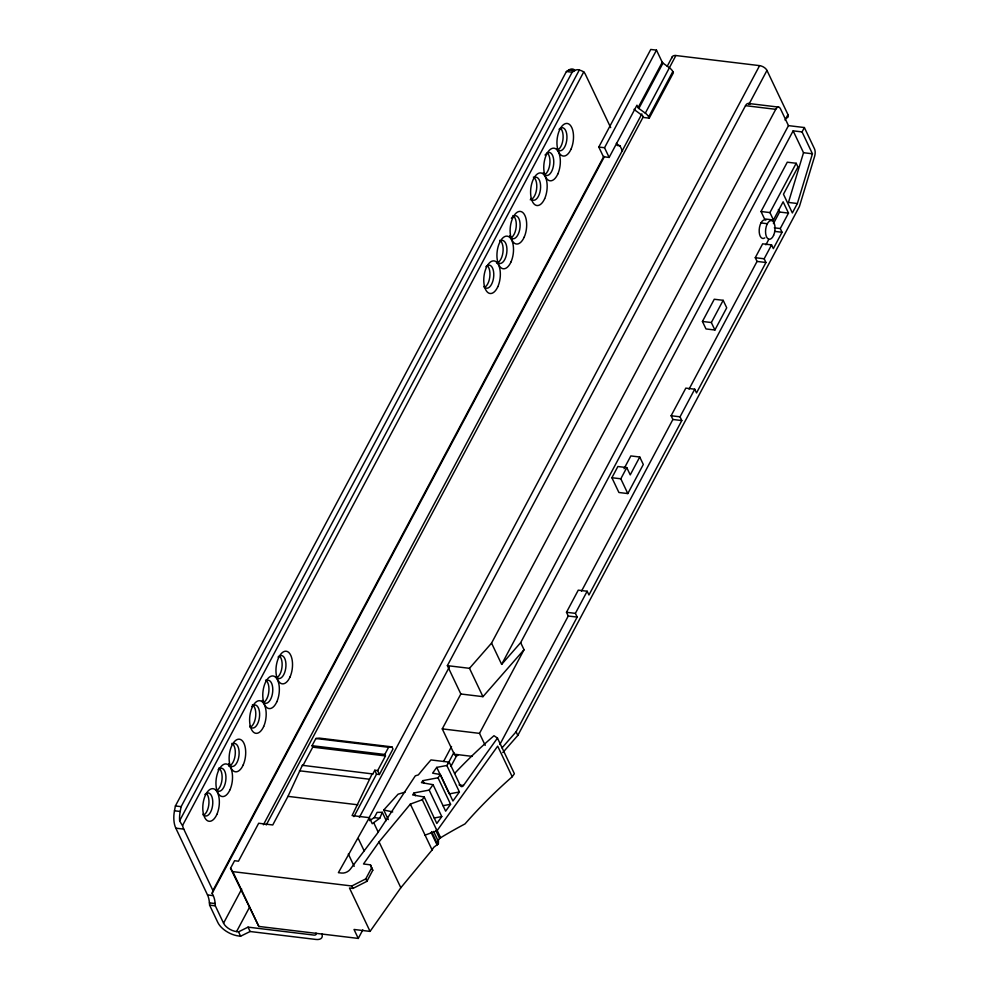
<?xml version="1.0" encoding="UTF-8"?>
<svg xmlns="http://www.w3.org/2000/svg" width="989" height="989" viewBox="0 0 989 989"><rect width="100%" height="100%" fill="white"/><g stroke="black" fill="none" stroke-linecap="round" stroke-linejoin="round"><path stroke-width="1.48" d="M321.722 933.74A10.323 5.538 28 0 1 316.047 939.463L250.118 931.514L240.599 936.212L238.633 935.977A17.703 9.482 28 0 1 217.827 922.477L209.606 905.158L209.421 902.858A18.445 9.111 -83.1 0 0 207.517 894.946L175.807 828.164A18.445 9.111 -83.1 0 1 174.472 810.782L175.399 805.961L566.413 71.517L568.885 69.959A18.445 9.111 -83.1 0 1 574.56 69.848M315.998 933.047A3.684 1.978 28 0 1 313.97 935.1L248.041 927.138L238.522 931.848L236.556 931.601A11.064 5.922 28 0 1 223.551 923.17L215.33 905.85L215.157 903.55A18.445 9.111 -83.1 0 0 213.253 895.638L212.153 893.339L212.932 890.545L183.769 829.128A18.445 9.111 -83.1 0 1 182.532 825.531A22.834 17.456 69.2 0 1 179.627 820.746A18.445 9.111 -83.1 0 1 180.208 811.475L181.135 806.653L572.149 72.209L574.621 70.652A18.445 9.111 -83.1 0 1 579.307 70.021A22.834 17.456 69.2 0 1 583.757 71.9A18.445 9.111 -83.1 0 1 585.5 74.558L610.683 127.606M802.054 131.908L793.141 130.845L803.525 152.714L788.456 202.436L797.369 203.511L812.439 153.79L802.054 131.908L804.378 127.544L788.468 125.628L780.445 108.753A6.639 3.276 -83.1 0 0 775.735 109.322L745.508 105.675L447.374 665.646L460.837 693.994L442.268 728.881L454.285 754.211A6.639 3.276 -83.1 0 0 458.08 754.941M374.806 770.246L376.525 774.177L379.393 774.523L377.674 770.592L374.806 770.246L372.828 773.967L372.223 773.732L352.096 815.591L369.367 817.668L372.235 823.713L379.764 818.262L382.298 812.315L377.106 812.352L374.312 817.606L369.478 820.647M362.827 929.87L358.278 938.425L258.834 926.433L230.536 868.28L234.566 860.727L238.473 861.196L258.673 823.256L272.754 824.962L287.972 796.368L302.35 765.301L372.828 773.967M179.627 820.746L579.307 70.021M182.532 825.531L583.757 71.9M649.241 118.148L648.673 116.925A8.481 4.549 28 0 0 645.322 113.179L638.832 108.456A1.842 0.989 28 0 1 638.103 107.64L636.953 105.217L609.15 157.436L603.426 156.744L598.802 147.04L650.762 49.45L656.486 50.142L662.259 62.282A1.842 0.989 28 0 0 662.989 63.098L669.479 67.833A8.481 4.549 28 0 1 672.817 71.567L673.398 72.79L649.241 118.148L643.518 117.456L642.937 116.232A1.842 0.989 28 0 0 642.22 115.429L635.729 110.694A8.481 4.549 28 0 1 634.06 109.26M609.15 157.436L604.539 147.732L656.486 50.142M212.932 890.545L603.784 156.41M212.153 893.339L604.464 156.485M638.103 107.64L662.259 62.282M638.832 108.456L662.989 63.098M263.408 824.764L641.873 113.908M667.241 66.238L672.322 56.707M266.251 824.962L643.258 116.813M786.75 117.938A6.268 3.363 28 0 0 787.961 114.613L766.97 70.417A6.268 3.363 28 0 0 759.601 65.633L675.883 55.532L645.322 113.179M302.35 765.301L302.955 765.535L312.747 747.152L312.054 745.694L315.874 738.511L319.2 738.103L391.928 746.88L393.004 748.957L379.393 774.523M648.673 116.925L672.817 71.567M223.551 923.17L241.687 889.111M236.556 931.601L249.611 907.086M377.674 770.592L385.475 755.93L384.783 754.471L388.603 747.288L391.928 746.88M353.926 816.63L376.525 774.177M359.39 817.359L759.601 65.633M369.367 817.668L338.386 872.669L341.576 873.052A7.38 5.056 -25.4 0 0 350.267 869.257L377.242 833.529L415.343 775.809L418.347 774.906A427.817 292.855 -25.4 0 1 430.957 759.935L449.229 762.136L460.404 785.723A3.709 2.102 -75.1 0 0 463.482 785.451L497.467 738.078L493.981 735.717A427.817 292.855 -25.4 0 0 454.631 773.447M368.712 818.472L449.402 666.907M748.846 104.463L766.97 70.417M230.536 868.28L232.811 871.63L351.824 885.983L365.769 878.887L371.617 867.897L370.418 864.831L363.495 863.99L379.059 841.899L410.348 804.106L422.291 799.705L424.244 796.986L412.611 794.933L414.045 792.931L429.189 790.087L433.058 784.685L421.438 782.633L422.872 780.63L438.016 777.787L440.352 774.523L432.601 773.151L436.742 767.377L446.83 765.486L449.229 762.136M447.374 665.646L469.491 668.317L491.558 643.11L775.735 109.322M410.348 804.106L432.106 849.947L400.829 887.739L370.071 931.403L349.451 887.986L352.974 888.419L366.919 881.323L372.766 870.32L370.418 864.831M443.567 761.481L451.54 746.497M785.056 120.065L787.961 114.613M448.128 763.384L453.926 752.493M491.558 643.11L501.646 664.361L788.468 125.628M450.922 766.388L456.733 755.497M501.646 664.361L520.659 642.64L793.141 130.845M639.747 457.005L643.307 464.484L627.817 493.573L618.904 492.497L611.894 477.724L617.865 466.511L626.779 467.587L630.24 474.881L639.747 457.005L630.846 455.929L624.047 468.699M485.203 745.372L479.504 733.368L524.034 649.724L520.659 642.64M702.437 321.462L714.256 299.247L723.169 300.322L726.717 307.802L714.899 330.017L705.985 328.941L702.437 321.462L711.351 322.538L714.899 330.017M689.049 389.147L757.042 261.43L755.262 257.696L762.655 243.826L771.568 244.901L773.336 248.635L782.052 232.279L780.272 228.533L788.493 213.105L783.127 201.818L773.447 219.991L764.534 218.915L761.023 211.51L787.281 162.196L796.194 163.272L797.962 166.993L783.461 194.227L792.35 212.932L797.369 203.511M627.817 493.573L620.808 478.8L626.779 467.587M711.351 322.538L723.169 300.322M773.447 219.991L769.937 212.586L796.194 163.272M499.853 744.507L568.255 616.023L566.487 612.29L578.268 590.161L587.169 591.237L588.95 594.97L681.804 420.56L680.036 416.814L694.735 389.196L685.834 388.121L671.123 415.739L672.891 419.484L581.495 591.175M773.423 223.601L779.579 212.029L778.38 209.52M765.882 244.827L768.787 239.375M502.004 747.894L516.097 731.811L577.168 617.099L575.388 613.365L587.169 591.237M694.735 389.196L696.516 392.93L765.956 262.505L764.176 258.772L771.568 244.901M502.783 752.592L517.816 735.42L799.433 206.454L814.627 156.311A6.639 3.276 -83.1 0 0 814.466 148.783L804.378 127.544M429.189 790.087L441.774 816.58L436.829 823.478L424.244 796.986M438.016 777.787L450.588 804.28L445.643 811.178L433.058 784.685M446.83 765.486L459.415 791.979L452.937 801.016L440.352 774.523M424.949 835.173L437.014 830.735L497.69 746.151L512.215 776.748A420.906 288.133 -25.4 0 0 465.003 823.911A506.071 220.201 -4.6 0 0 440.624 837.732A10.978 4.772 -4.6 0 0 439.598 838.462L438.251 840.526L438.436 843.753L433.664 847.4L432.106 849.947M512.215 776.748L514.391 773.719L497.467 738.078M460.837 693.994L482.953 696.664L524.034 649.724M388.306 819.609L383.744 809.991L398.073 794.204L405.193 792.078M459.415 791.979L449.315 793.883L436.742 767.377M443.023 805.701L450.588 804.28M434.196 818.002L441.774 816.58M568.885 69.959L574.621 70.652M566.413 71.517L572.149 72.209M748.488 103.474L778.726 107.121M803.525 152.714L812.439 153.79M617.124 145.445L619.992 145.791L622.514 151.119M598.802 147.04L604.539 147.732M779.579 212.029L788.493 213.105M761.023 211.51L769.937 212.586M760.986 222.945L767.353 223.712M774.338 227.816L780.272 228.533M774.622 231.377L782.052 232.279M755.262 257.696L764.176 258.772M757.042 261.43L765.956 262.505M671.123 415.739L680.036 416.814M672.891 419.484L681.804 420.56M611.894 477.724L620.808 478.8M566.487 612.29L575.388 613.365M568.255 616.023L577.168 617.099M442.268 728.881L479.504 733.368M454.285 754.211L472.161 756.362M315.874 738.511L388.603 747.288M312.054 745.694L384.783 754.471M312.747 747.152L385.475 755.93M459.02 784.92L463.482 785.464M299.432 770.777L369.305 779.208M287.972 796.368L357.845 804.799M374.312 817.606L379.764 818.262M175.399 805.961L181.135 806.653M174.472 810.782L180.208 811.475M175.807 828.164L183.769 829.128M207.517 894.946L213.253 895.638M209.421 902.858L215.157 903.55M209.606 905.158L215.33 905.85M370.071 931.403L354.013 929.462L358.278 938.425M383.744 809.991L392.707 811.932M619.992 145.791L618.842 145.309A18.445 9.111 -83.1 0 1 616.345 143.306M516.097 731.811L517.816 735.42M469.491 668.317L482.953 696.664M422.872 780.63L424.194 783.424M436.718 829.524L440.624 837.732M422.291 799.705L437.014 830.735M435.79 830.439L439.598 838.462M433.602 831.44L438.547 841.849M414.045 792.931L415.38 795.725M431.587 831.625L437.719 844.532M431.216 832.651L437.089 844.989M382.298 812.315L386.266 820.672M373.743 822.749L378.28 832.305M379.059 841.899L400.829 887.739M358.278 838.499L364.137 850.824M371.617 867.897L372.766 870.32M365.769 878.887L366.919 881.323M348.326 854.014L354.173 866.339M351.824 885.983L352.974 888.419M232.811 871.63L258.834 926.433M248.041 927.138L250.118 931.514M238.522 931.848L240.599 936.212M672.1 57.77A6.268 3.363 28 0 1 675.883 55.532M533.603 177.983A11.621 5.749 -83.1 0 1 540.39 189.826A11.621 5.749 -83.1 0 1 530.759 198.48M546.769 153.233A11.621 5.749 -83.1 0 1 553.667 164.186A11.621 5.749 -83.1 0 1 544.655 174.583M543.938 173.73A11.621 5.749 -83.1 0 1 543.307 172.642M545.05 155.075A11.621 5.749 -83.1 0 1 545.891 154.037M533.38 177.08A11.621 5.749 -83.1 0 1 536.57 189.369A11.621 5.749 -83.1 0 1 530.24 199.803M547.362 152.924A11.621 5.749 -83.1 0 1 549.748 164.631A11.621 5.749 -83.1 0 1 544.321 174.806M559.057 129.299A11.621 5.749 -83.1 0 1 566.215 131.896A11.621 5.749 -83.1 0 1 564.719 146.891A11.621 5.749 -83.1 0 1 557.104 148.993M560.528 128.187A11.621 5.749 -83.1 0 1 562.914 139.882A11.621 5.749 -83.1 0 1 557.499 150.068M485.883 266.733A11.621 5.749 -83.1 0 1 493.041 269.329A11.621 5.749 -83.1 0 1 491.545 284.338A11.621 5.749 -83.1 0 1 483.93 286.439M487.354 265.633A11.621 5.749 -83.1 0 1 489.74 277.328A11.621 5.749 -83.1 0 1 484.326 287.502M499.94 241.205A11.621 5.749 -83.1 0 1 506.739 253.048A11.621 5.749 -83.1 0 1 497.096 261.702M513.118 216.467A11.621 5.749 -83.1 0 1 520.016 227.408A11.621 5.749 -83.1 0 1 510.992 237.805M510.275 236.964A11.621 5.749 -83.1 0 1 509.644 235.864M511.387 218.297A11.621 5.749 -83.1 0 1 512.228 217.259M278.07 657.079A11.621 5.749 -83.1 0 1 285.215 659.675A11.621 5.749 -83.1 0 1 283.732 674.683A11.621 5.749 -83.1 0 1 276.116 676.785M512.895 215.565A11.621 5.749 -83.1 0 1 516.196 226.938A11.621 5.749 -83.1 0 1 510.67 238.028M499.729 240.302A11.621 5.749 -83.1 0 1 502.919 252.591A11.621 5.749 -83.1 0 1 496.577 263.025M265.781 681.025A11.621 5.749 -83.1 0 1 272.68 691.966A11.621 5.749 -83.1 0 1 263.667 702.375M262.938 701.522A11.621 5.749 -83.1 0 1 262.32 700.435M251.725 706.554A11.621 5.749 -83.1 0 1 258.883 709.15A11.621 5.749 -83.1 0 1 257.387 724.158A11.621 5.749 -83.1 0 1 249.772 726.26M279.541 655.967A11.621 5.749 -83.1 0 1 281.927 667.674A11.621 5.749 -83.1 0 1 276.512 677.848M232.118 744.247A11.621 5.749 -83.1 0 1 238.769 749.118A11.621 5.749 -83.1 0 1 236.136 763.904A11.621 5.749 -83.1 0 1 228.657 763.656M265.571 680.123A11.621 5.749 -83.1 0 1 268.86 691.509A11.621 5.749 -83.1 0 1 263.334 702.586M252.393 704.86A11.621 5.749 -83.1 0 1 255.694 716.246A11.621 5.749 -83.1 0 1 250.168 727.323M218.062 769.788A11.621 5.749 -83.1 0 1 225.22 772.384A11.621 5.749 -83.1 0 1 223.724 787.38A11.621 5.749 -83.1 0 1 216.109 789.482M218.73 768.082A11.621 5.749 -83.1 0 1 222.031 779.468A11.621 5.749 -83.1 0 1 216.504 790.557M204.896 794.526A11.621 5.749 -83.1 0 1 212.042 797.122A11.621 5.749 -83.1 0 1 210.558 812.13A11.621 5.749 -83.1 0 1 202.943 814.219M231.908 743.345A11.621 5.749 -83.1 0 1 235.098 755.633A11.621 5.749 -83.1 0 1 228.756 766.067M206.367 793.413A11.621 5.749 -83.1 0 1 208.753 805.108A11.621 5.749 -83.1 0 1 203.338 815.295M764.843 237.842A9.408 4.648 -83.1 0 1 759.206 229.72A9.408 4.648 -83.1 0 1 765.919 220.09M745.508 105.675A6.639 3.276 -83.1 0 1 749.86 104.475M571.012 149.215A16.417 8.11 -83.1 0 0 567.476 123.501A16.417 8.11 -83.1 0 0 557.19 146.52A16.417 8.11 -83.1 0 0 571.012 149.215M497.838 286.662A16.417 8.11 -83.1 0 0 494.302 260.935A16.417 8.11 -83.1 0 0 484.017 283.967A16.417 8.11 -83.1 0 0 497.838 286.662M511.004 261.924A16.417 8.11 -83.1 0 0 507.481 236.198A16.417 8.11 -83.1 0 0 497.183 259.229A16.417 8.11 -83.1 0 0 511.004 261.924M524.182 237.175A16.417 8.11 -83.1 0 0 520.647 211.461A16.417 8.11 -83.1 0 0 510.361 234.492A16.417 8.11 -83.1 0 0 524.182 237.175M290.024 676.995A16.417 8.11 -83.1 0 0 286.489 651.281A16.417 8.11 -83.1 0 0 276.203 674.313A16.417 8.11 -83.1 0 0 290.024 676.995M276.846 701.745A16.417 8.11 -83.1 0 0 273.323 676.019A16.417 8.11 -83.1 0 0 263.025 699.05A16.417 8.11 -83.1 0 0 276.846 701.745M263.68 726.482A16.417 8.11 -83.1 0 0 260.144 700.756A16.417 8.11 -83.1 0 0 249.858 723.787A16.417 8.11 -83.1 0 0 263.68 726.482M243.195 764.967A16.417 8.11 -83.1 0 0 239.659 739.24A16.417 8.11 -83.1 0 0 229.374 762.272A16.417 8.11 -83.1 0 0 243.195 764.967M216.851 814.442A16.417 8.11 -83.1 0 0 213.315 788.728A16.417 8.11 -83.1 0 0 203.029 811.746A16.417 8.11 -83.1 0 0 216.851 814.442M230.017 789.704A16.417 8.11 -83.1 0 0 226.481 763.99A16.417 8.11 -83.1 0 0 216.195 787.009A16.417 8.11 -83.1 0 0 230.017 789.704M557.833 173.953A16.417 8.11 -83.1 0 0 554.31 148.239A16.417 8.11 -83.1 0 0 544.012 171.27A16.417 8.11 -83.1 0 0 557.833 173.953M544.667 198.69A16.417 8.11 -83.1 0 0 541.131 172.976A16.417 8.11 -83.1 0 0 530.846 196.007A16.417 8.11 -83.1 0 0 544.667 198.69M773.608 235.333A9.408 4.648 -83.1 0 0 771.581 220.596A9.408 4.648 -83.1 0 0 765.684 233.8A9.408 4.648 -83.1 0 0 773.608 235.333"/></g></svg>
